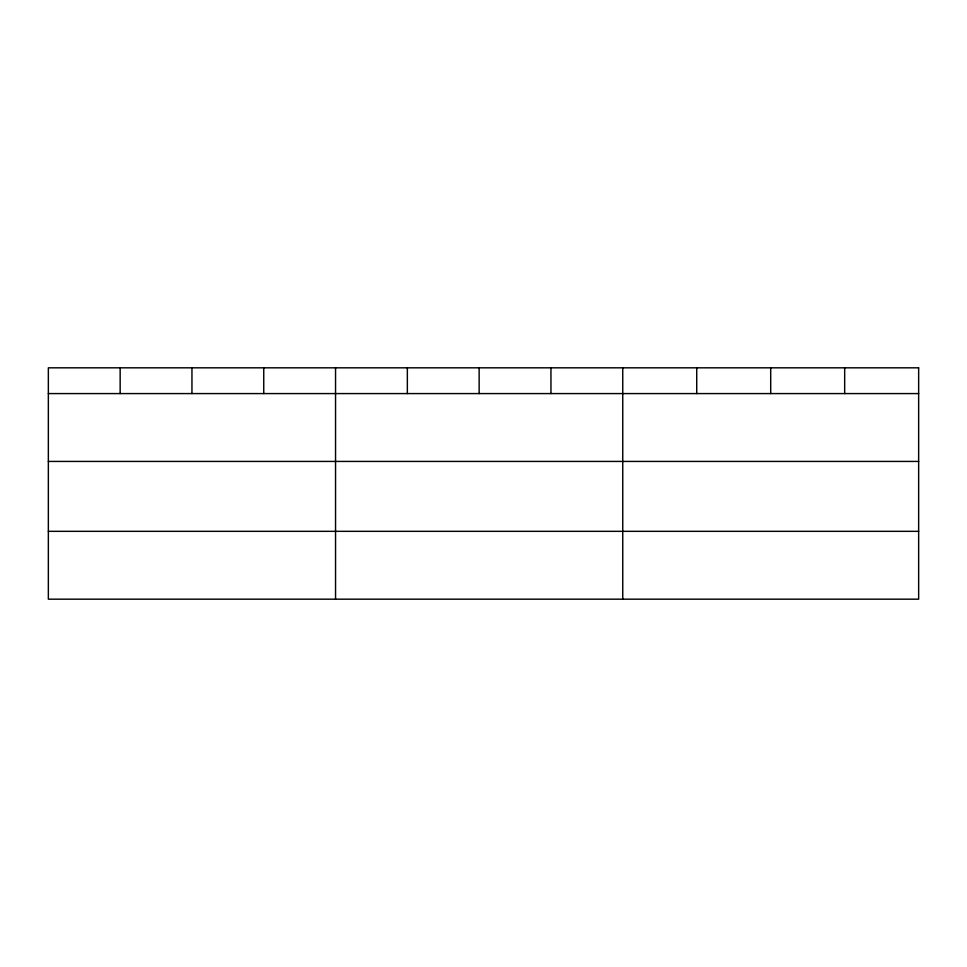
<?xml version="1.0" encoding="UTF-8"?>
<svg xmlns="http://www.w3.org/2000/svg" width="967" height="967" viewBox="0 0 967 967"><rect width="100%" height="100%" fill="white"/><g stroke="black" fill="none" stroke-linecap="round" stroke-linejoin="round"><path stroke-width="1.45" d="M48.35 393.581L918.65 393.581M48.35 461.428L918.65 461.428M48.35 531.33L918.65 531.33M844.674 367.823L844.674 393.581M770.699 367.823L770.699 393.581M696.723 367.823L696.723 393.581M622.748 367.823L622.748 599.177M550.948 367.823L550.948 393.581M479.148 367.823L479.148 393.581M407.349 367.823L407.349 393.581M335.549 367.823L335.549 599.177M263.749 367.823L263.749 393.581M191.95 367.823L191.95 393.581M120.15 367.823L120.15 393.581M918.65 367.823L48.35 367.823L48.35 599.177L918.65 599.177L918.65 367.823"/></g></svg>
